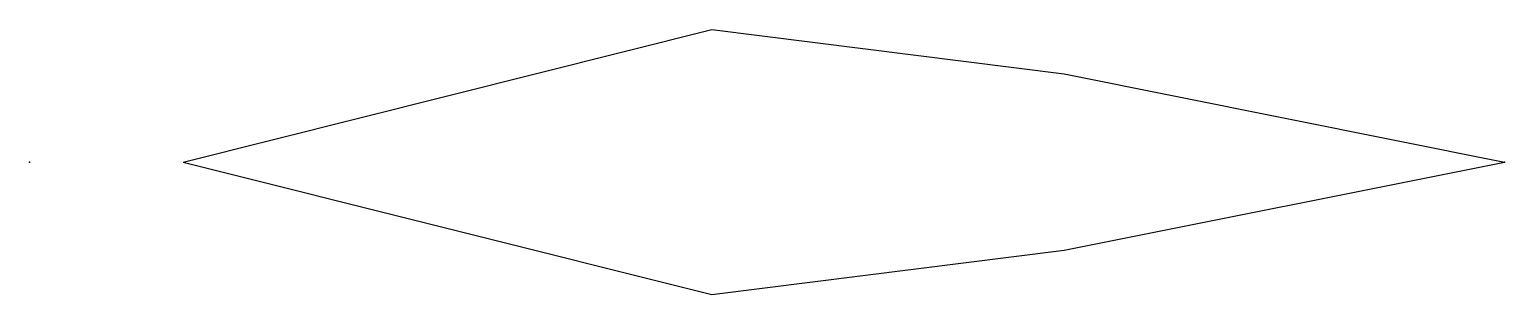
# Model space of a CAD drawing. Header units: millimetres. Extents: x 0 to 335, y -30 to 30.
import ezdxf

# ---------------------------------------------------------------- set-up
doc = ezdxf.new("R2010")
doc.units = ezdxf.units.MM
doc.header["$MEASUREMENT"] = 0

msp = doc.modelspace()

# ---------------------------------------------------------------- linework, layer by layer
for p, q in [((34.88, 0), (154.88, 30)), ((154.88, 30), (234.88, 20)), ((234.88, 20), (334.88, 0)), ((34.88, 0), (154.88, -30)), ((234.88, -20), (334.88, 0)), ((154.88, -30), (234.88, -20))]:
    msp.add_line(p, q)
for p in [(0, 0), (334.88, 0)]:
    msp.add_point(p)

doc.saveas('drawing.dxf')
